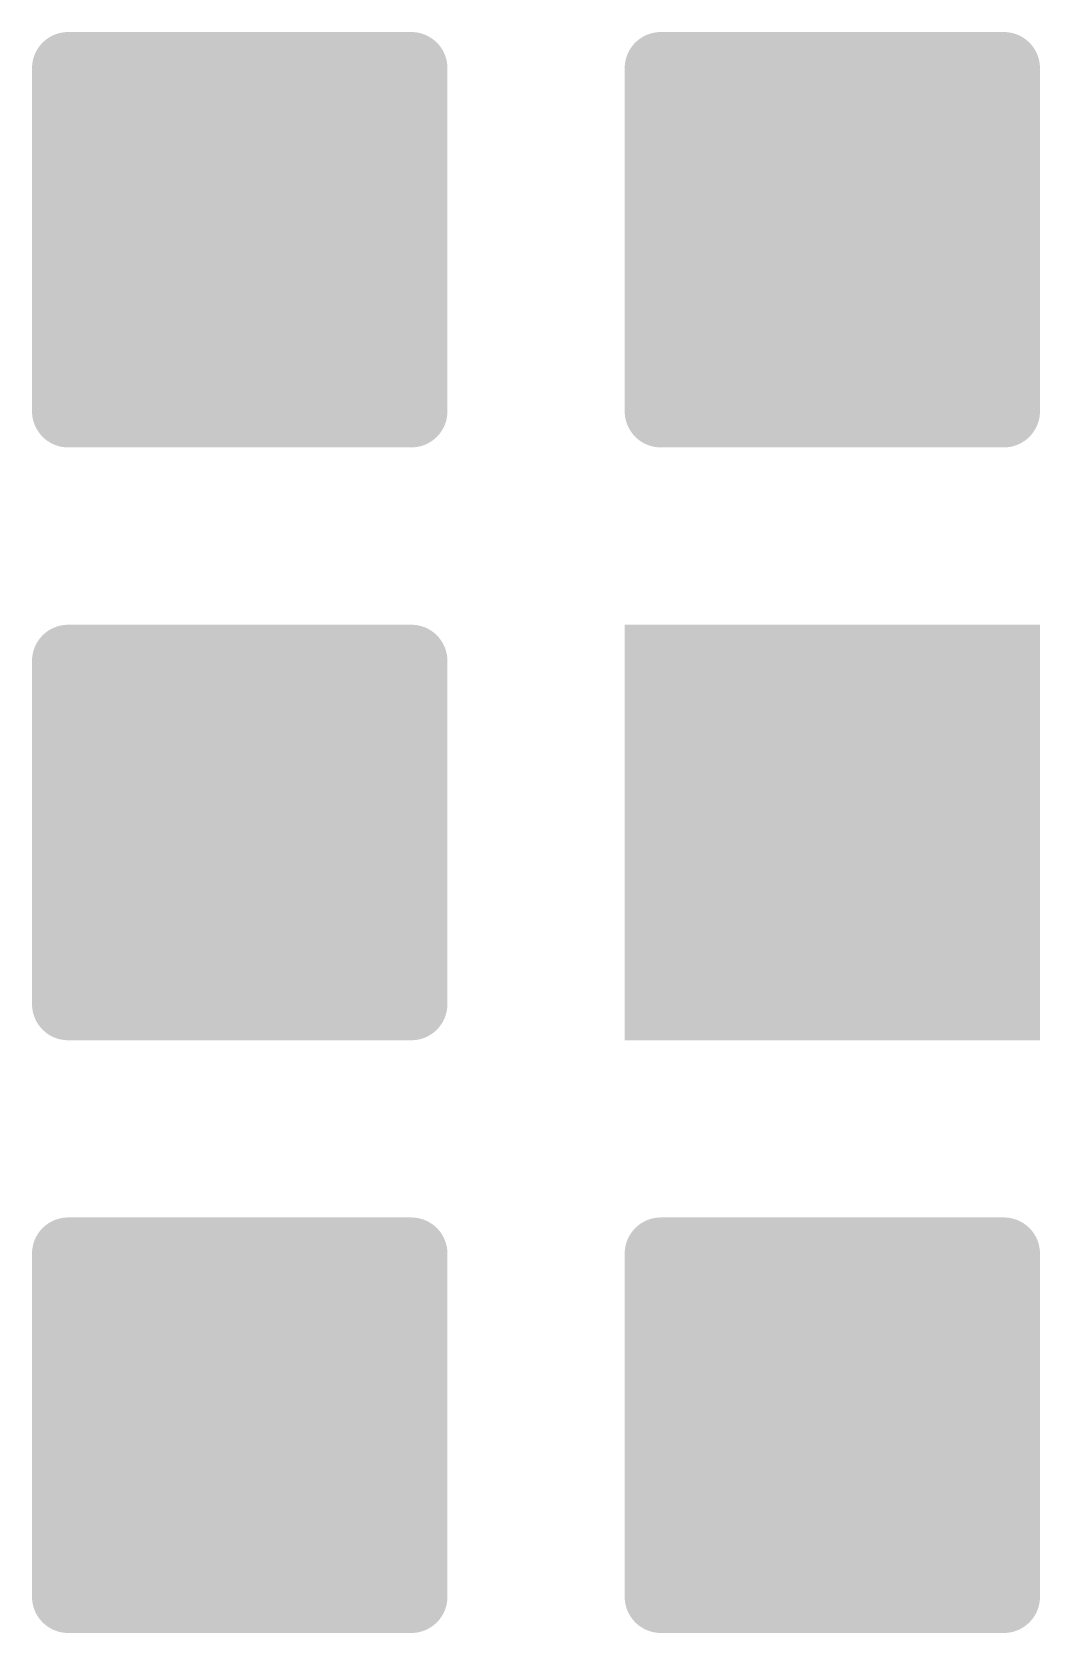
# Model space of a CAD drawing. Extents: x 17.8 to 58.4, y 21 to 93.6.
# Drawn here: x 34.915 to 37.042, y 68.649 to 72.025 of the extents above; entities that cross this region are included whole.
import ezdxf

# ---------------------------------------------------------------- set-up
doc = ezdxf.new("R2010")
doc.units = 0
doc.header["$MEASUREMENT"] = 0
doc.layers.get('0').update_dxf_attribs({"linetype": 'CONTINUOUS'})

# ---------------------------------------------------------------- blocks, each defined once
blk = doc.blocks.new('SQUARE_199')
blk.add_solid([(0.43815, 0.43815), (0.43815, -0.43815), (-0.43815, 0.43815), (-0.43815, -0.43815)])
blk = doc.blocks.new('ROUND_31')
at = {"const_width": 0.0762}
blk.add_lwpolyline([(-0.0381, 0, 1), (0.0381, 0, 1)], format="xyb", close=True, dxfattribs=at)

msp = doc.modelspace()

# ---------------------------------------------------------------- linework, layer by layer
at = {"const_width": 0.1524}
for points in [[(35.715448, 71.948802), (34.991548, 71.948802)], [(34.991548, 71.948802), (34.991548, 71.225156)], [(35.052, 71.225156), (35.052, 71.948802)], [(35.1282, 71.225156), (35.1282, 71.948802)], [(35.2044, 71.225156), (35.2044, 71.948802)], [(35.2806, 71.225156), (35.2806, 71.948802)], [(35.3568, 71.225156), (35.3568, 71.948802)], [(35.433, 71.225156), (35.433, 71.948802)], [(35.5092, 71.225156), (35.5092, 71.948802)], [(35.5854, 71.225156), (35.5854, 71.948802)], [(35.6616, 71.225156), (35.6616, 71.948802)], [(35.715448, 71.225156), (35.715448, 71.948802)], [(36.965382, 71.948802), (36.241736, 71.948802)], [(36.241736, 71.948802), (36.241736, 71.225156)], [(36.2712, 71.225156), (36.2712, 71.948802)], [(36.3474, 71.225156), (36.3474, 71.948802)], [(36.4236, 71.225156), (36.4236, 71.948802)], [(36.4998, 71.225156), (36.4998, 71.948802)], [(36.576, 71.225156), (36.576, 71.948802)], [(36.6522, 71.225156), (36.6522, 71.948802)], [(36.7284, 71.225156), (36.7284, 71.948802)], [(36.8046, 71.225156), (36.8046, 71.948802)], [(36.8808, 71.225156), (36.8808, 71.948802)], [(36.957, 71.225156), (36.957, 71.948802)], [(36.965382, 71.225156), (36.965382, 71.948802)], [(34.991548, 71.225156), (35.715448, 71.225156)], [(36.241736, 71.225156), (36.965382, 71.225156)], [(35.715448, 70.698868), (34.991548, 70.698868)], [(34.991548, 70.698868), (34.991548, 69.974968)], [(35.052, 69.974968), (35.052, 70.698868)], [(35.1282, 69.974968), (35.1282, 70.698868)], [(35.2044, 69.974968), (35.2044, 70.698868)], [(35.2806, 69.974968), (35.2806, 70.698868)], [(35.3568, 69.974968), (35.3568, 70.698868)], [(35.433, 69.974968), (35.433, 70.698868)], [(35.5092, 69.974968), (35.5092, 70.698868)], [(35.5854, 69.974968), (35.5854, 70.698868)], [(35.6616, 69.974968), (35.6616, 70.698868)], [(35.715448, 69.974968), (35.715448, 70.698868)], [(34.991548, 69.974968), (35.715448, 69.974968)], [(35.715448, 69.448934), (34.991548, 69.448934)], [(34.991548, 69.448934), (34.991548, 68.725034)], [(35.052, 68.725034), (35.052, 69.448934)], [(35.1282, 68.725034), (35.1282, 69.448934)], [(35.2044, 68.725034), (35.2044, 69.448934)], [(35.2806, 68.725034), (35.2806, 69.448934)], [(35.3568, 68.725034), (35.3568, 69.448934)], [(35.433, 68.725034), (35.433, 69.448934)], [(35.5092, 68.725034), (35.5092, 69.448934)], [(35.5854, 68.725034), (35.5854, 69.448934)], [(35.6616, 68.725034), (35.6616, 69.448934)], [(35.715448, 68.725034), (35.715448, 69.448934)], [(36.965382, 69.448934), (36.241736, 69.448934)], [(36.241736, 69.448934), (36.241736, 68.725034)], [(36.2712, 68.725034), (36.2712, 69.448934)], [(36.3474, 68.725034), (36.3474, 69.448934)], [(36.4236, 68.725034), (36.4236, 69.448934)], [(36.4998, 68.725034), (36.4998, 69.448934)], [(36.576, 68.725034), (36.576, 69.448934)], [(36.6522, 68.725034), (36.6522, 69.448934)], [(36.7284, 68.725034), (36.7284, 69.448934)], [(36.8046, 68.725034), (36.8046, 69.448934)], [(36.8808, 68.725034), (36.8808, 69.448934)], [(36.957, 68.725034), (36.957, 69.448934)], [(36.965382, 68.725034), (36.965382, 69.448934)], [(34.991548, 68.725034), (35.715448, 68.725034)], [(36.241736, 68.725034), (36.965382, 68.725034)]]:
    msp.add_lwpolyline(points, dxfattribs=at)

# ---------------------------------------------------------------- block references
for name, p in [('ROUND_31', (34.991548, 71.948802)), ('ROUND_31', (35.052, 71.948802)), ('ROUND_31', (35.1282, 71.948802)), ('ROUND_31', (35.2044, 71.948802)), ('ROUND_31', (35.2806, 71.948802)), ('ROUND_31', (35.3568, 71.948802)), ('ROUND_31', (35.433, 71.948802)), ('ROUND_31', (35.5092, 71.948802)), ('ROUND_31', (35.5854, 71.948802)), ('ROUND_31', (35.6616, 71.948802)), ('ROUND_31', (35.715448, 71.948802)), ('ROUND_31', (35.715448, 71.948802)), ('ROUND_31', (36.241736, 71.948802)), ('ROUND_31', (36.2712, 71.948802)), ('ROUND_31', (36.3474, 71.948802)), ('ROUND_31', (36.4236, 71.948802)), ('ROUND_31', (36.4998, 71.948802)), ('ROUND_31', (36.576, 71.948802)), ('ROUND_31', (36.6522, 71.948802)), ('ROUND_31', (36.7284, 71.948802)), ('ROUND_31', (36.8046, 71.948802)), ('ROUND_31', (36.8808, 71.948802)), ('ROUND_31', (36.957, 71.948802)), ('ROUND_31', (36.965382, 71.948802)), ('ROUND_31', (36.965382, 71.948802)), ('ROUND_31', (34.991548, 71.225156)), ('ROUND_31', (35.052, 71.225156)), ('ROUND_31', (35.1282, 71.225156)), ('ROUND_31', (35.2044, 71.225156)), ('ROUND_31', (35.2806, 71.225156)), ('ROUND_31', (35.3568, 71.225156)), ('ROUND_31', (35.433, 71.225156)), ('ROUND_31', (35.5092, 71.225156)), ('ROUND_31', (35.5854, 71.225156)), ('ROUND_31', (35.6616, 71.225156)), ('ROUND_31', (35.715448, 71.225156)), ('ROUND_31', (36.241736, 71.225156)), ('ROUND_31', (36.2712, 71.225156)), ('ROUND_31', (36.3474, 71.225156)), ('ROUND_31', (36.4236, 71.225156)), ('ROUND_31', (36.4998, 71.225156)), ('ROUND_31', (36.576, 71.225156)), ('ROUND_31', (36.6522, 71.225156)), ('ROUND_31', (36.7284, 71.225156)), ('ROUND_31', (36.8046, 71.225156)), ('ROUND_31', (36.8808, 71.225156)), ('ROUND_31', (36.957, 71.225156)), ('ROUND_31', (36.965382, 71.225156)), ('ROUND_31', (34.991548, 70.698868)), ('ROUND_31', (35.052, 70.698868)), ('ROUND_31', (35.1282, 70.698868)), ('ROUND_31', (35.2044, 70.698868)), ('ROUND_31', (35.2806, 70.698868)), ('ROUND_31', (35.3568, 70.698868)), ('ROUND_31', (35.433, 70.698868)), ('ROUND_31', (35.5092, 70.698868)), ('ROUND_31', (35.5854, 70.698868)), ('ROUND_31', (35.6616, 70.698868)), ('ROUND_31', (35.715448, 70.698868)), ('ROUND_31', (35.715448, 70.698868)), ('SQUARE_199', (36.603432, 70.336918)), ('ROUND_31', (34.991548, 69.974968)), ('ROUND_31', (35.052, 69.974968)), ('ROUND_31', (35.1282, 69.974968)), ('ROUND_31', (35.2044, 69.974968)), ('ROUND_31', (35.2806, 69.974968)), ('ROUND_31', (35.3568, 69.974968)), ('ROUND_31', (35.433, 69.974968)), ('ROUND_31', (35.5092, 69.974968)), ('ROUND_31', (35.5854, 69.974968)), ('ROUND_31', (35.6616, 69.974968)), ('ROUND_31', (35.715448, 69.974968)), ('ROUND_31', (34.991548, 69.448934)), ('ROUND_31', (35.052, 69.448934)), ('ROUND_31', (35.1282, 69.448934)), ('ROUND_31', (35.2044, 69.448934)), ('ROUND_31', (35.2806, 69.448934)), ('ROUND_31', (35.3568, 69.448934)), ('ROUND_31', (35.433, 69.448934)), ('ROUND_31', (35.5092, 69.448934)), ('ROUND_31', (35.5854, 69.448934)), ('ROUND_31', (35.6616, 69.448934)), ('ROUND_31', (35.715448, 69.448934)), ('ROUND_31', (35.715448, 69.448934)), ('ROUND_31', (36.241736, 69.448934)), ('ROUND_31', (36.2712, 69.448934)), ('ROUND_31', (36.3474, 69.448934)), ('ROUND_31', (36.4236, 69.448934)), ('ROUND_31', (36.4998, 69.448934)), ('ROUND_31', (36.576, 69.448934)), ('ROUND_31', (36.6522, 69.448934)), ('ROUND_31', (36.7284, 69.448934)), ('ROUND_31', (36.8046, 69.448934)), ('ROUND_31', (36.8808, 69.448934)), ('ROUND_31', (36.957, 69.448934)), ('ROUND_31', (36.965382, 69.448934)), ('ROUND_31', (36.965382, 69.448934)), ('ROUND_31', (34.991548, 68.725034)), ('ROUND_31', (35.052, 68.725034)), ('ROUND_31', (35.1282, 68.725034)), ('ROUND_31', (35.2044, 68.725034)), ('ROUND_31', (35.2806, 68.725034)), ('ROUND_31', (35.3568, 68.725034)), ('ROUND_31', (35.433, 68.725034)), ('ROUND_31', (35.5092, 68.725034)), ('ROUND_31', (35.5854, 68.725034)), ('ROUND_31', (35.6616, 68.725034)), ('ROUND_31', (35.715448, 68.725034)), ('ROUND_31', (36.241736, 68.725034)), ('ROUND_31', (36.2712, 68.725034)), ('ROUND_31', (36.3474, 68.725034)), ('ROUND_31', (36.4236, 68.725034)), ('ROUND_31', (36.4998, 68.725034)), ('ROUND_31', (36.576, 68.725034)), ('ROUND_31', (36.6522, 68.725034)), ('ROUND_31', (36.7284, 68.725034)), ('ROUND_31', (36.8046, 68.725034)), ('ROUND_31', (36.8808, 68.725034)), ('ROUND_31', (36.957, 68.725034)), ('ROUND_31', (36.965382, 68.725034))]:
    msp.add_blockref(name, p)

doc.saveas('drawing.dxf')
